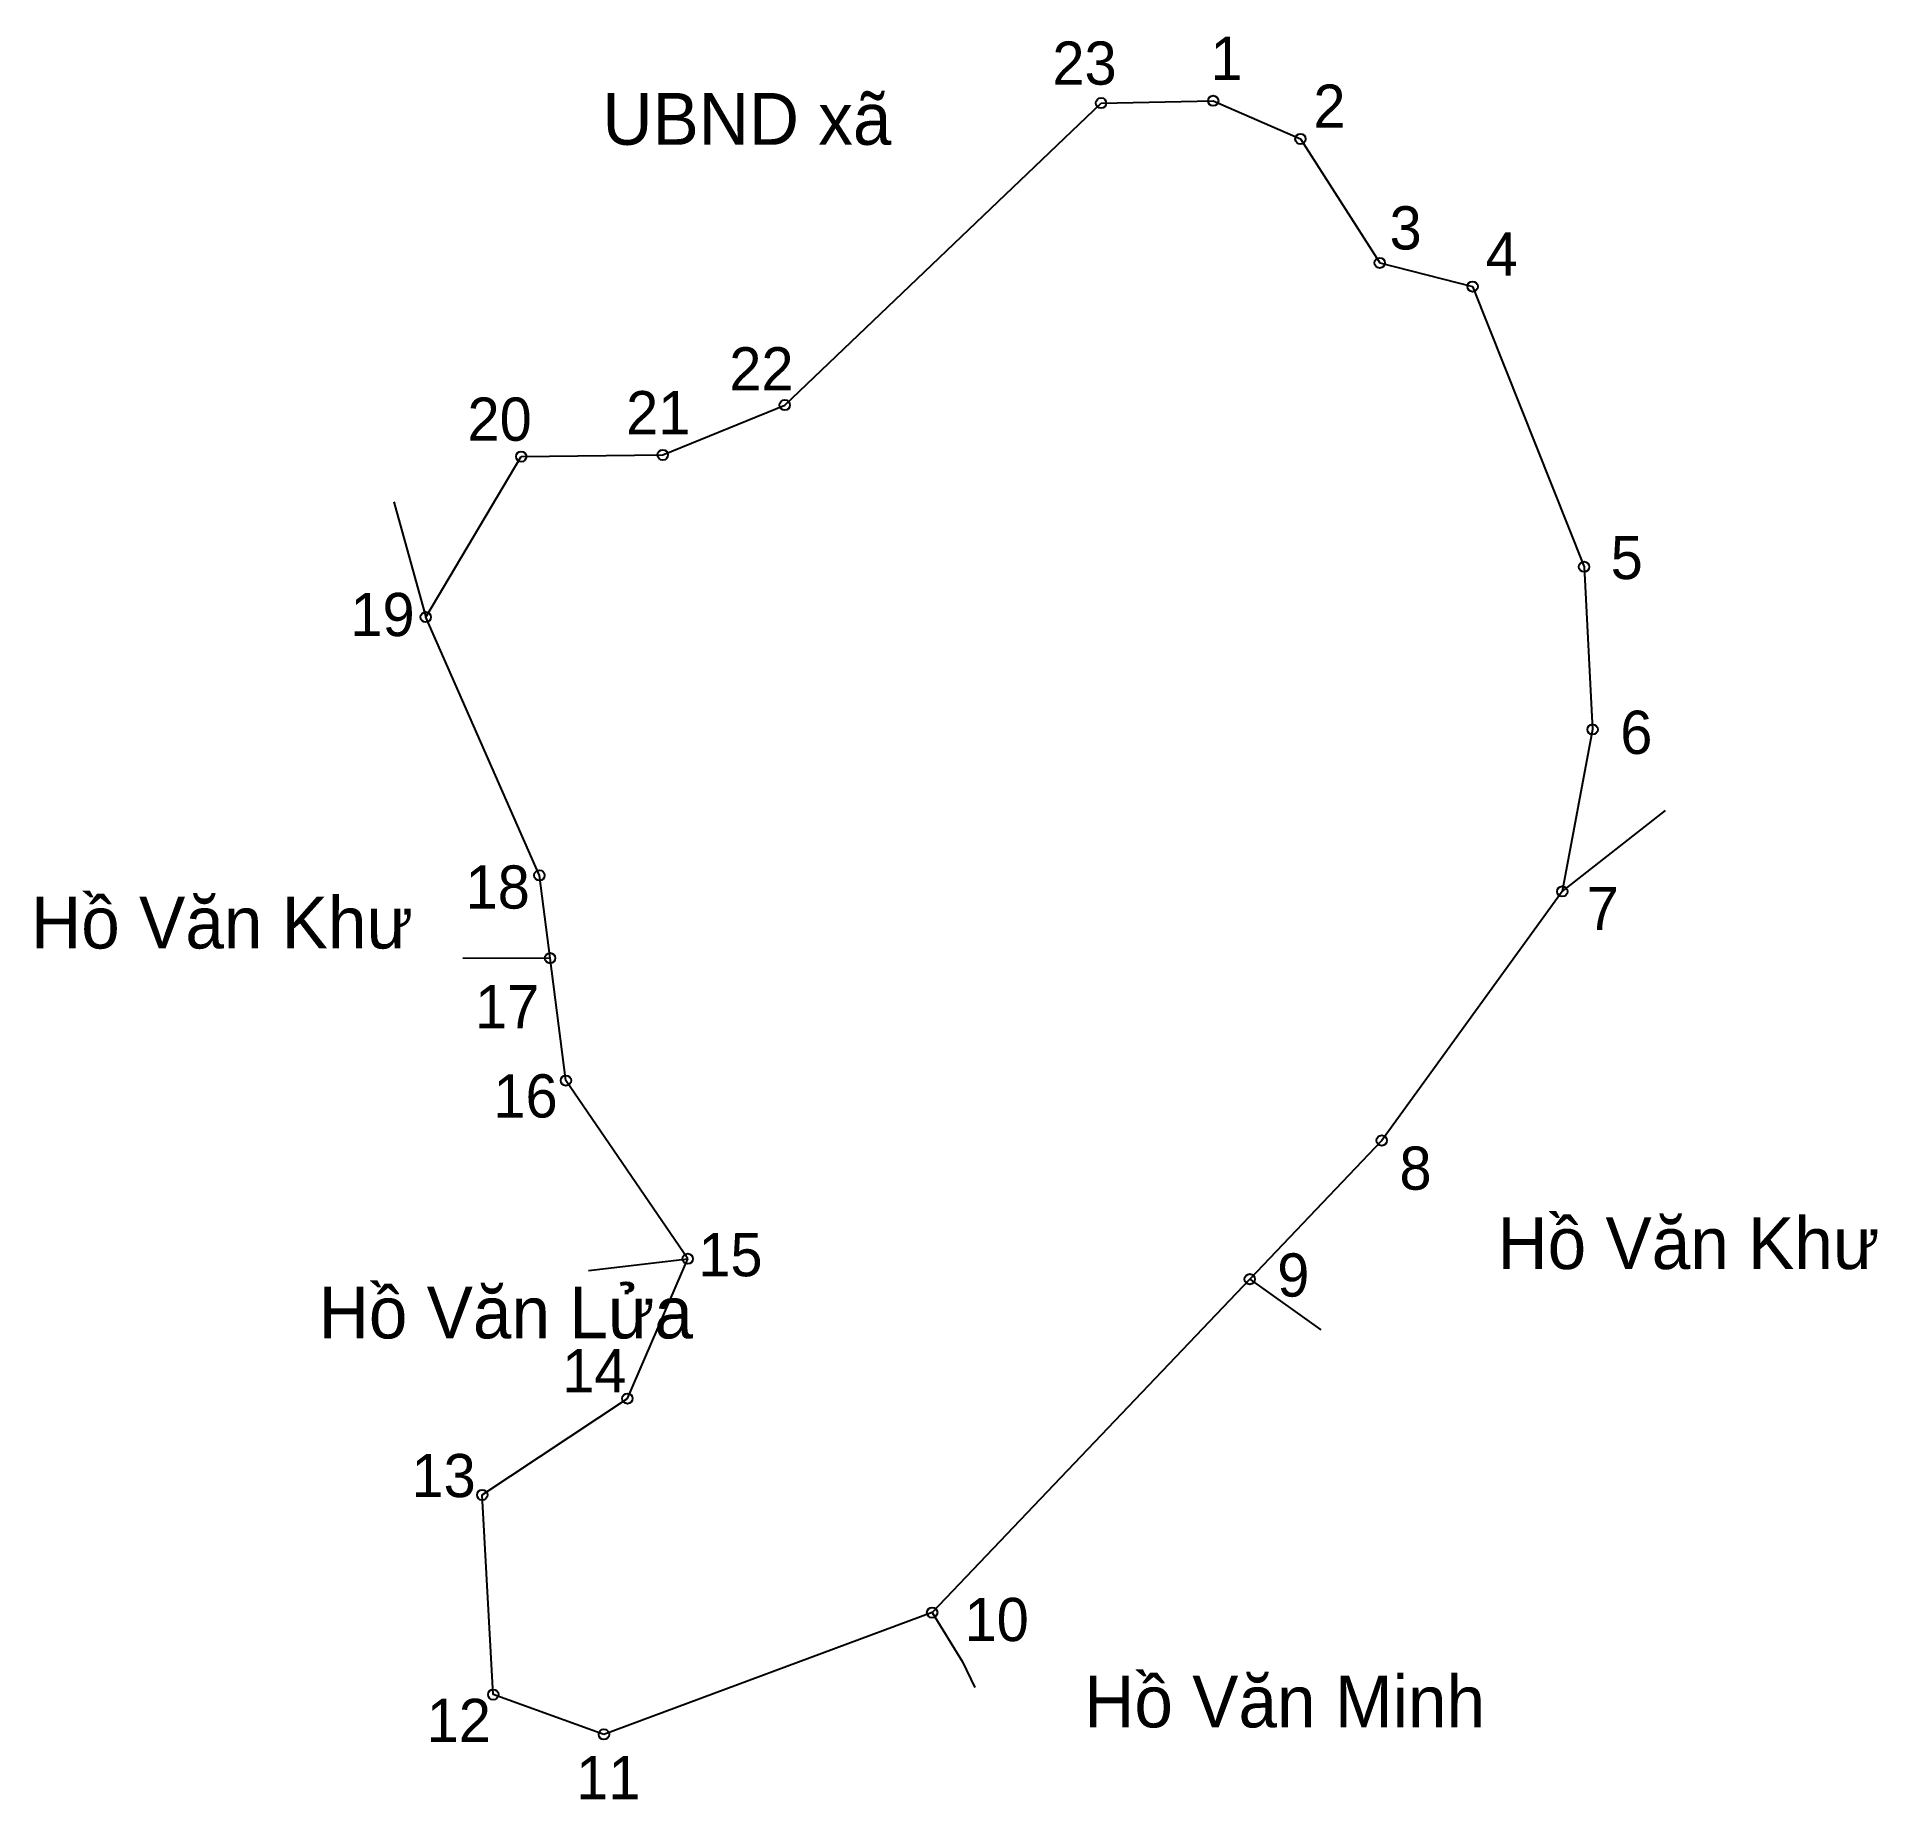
# Model space of a CAD drawing. Extents: x 547229 to 547504, y 1825525 to 1825789.
import ezdxf

# ---------------------------------------------------------------- set-up
doc = ezdxf.new("R2010")
doc.units = 0
for name, color, linetype in [('CanhThua', 7, 'Continuous'), ('MocDinhThua', 7, 'Continuous'), ('RauThua', 7, 'Continuous'), ('SoHieuDinhThua', 7, 'Continuous'), ('TenChuLanCan', 7, 'Continuous')]:
    doc.layers.add(name, color=color, linetype=linetype)

msp = doc.modelspace()

# ---------------------------------------------------------------- linework, layer by layer
at = {"layer": 'CanhThua'}
for p, q in [((547340.79, 1825734.2), (547388.16, 1825779.42)), ((547388.16, 1825779.42), (547404.95, 1825779.76)), ((547404.95, 1825779.76), (547418.02, 1825774.04)), ((547418.02, 1825774.04), (547429.88, 1825755.49)), ((547429.88, 1825755.49), (547443.79, 1825751.95)), ((547443.79, 1825751.95), (547460.48, 1825709.99)), ((547322.52, 1825726.73), (547340.79, 1825734.2)), ((547287.03, 1825702.45), (547301.33, 1825726.49)), ((547301.33, 1825726.49), (547322.52, 1825726.73)), ((547460.48, 1825709.99), (547461.76, 1825685.63)), ((547304.06, 1825663.79), (547287.03, 1825702.45)), ((547461.76, 1825685.63), (547457.23, 1825661.38)), ((547305.66, 1825651.39), (547304.06, 1825663.79)), ((547457.23, 1825661.38), (547430.18, 1825624.09)), ((547308.03, 1825633.07), (547305.66, 1825651.39)), ((547326.26, 1825606.38), (547308.03, 1825633.07)), ((547430.18, 1825624.09), (547410.42, 1825603.33)), ((547317.24, 1825585.46), (547326.26, 1825606.38)), ((547410.42, 1825603.33), (547362.87, 1825553.4)), ((547295.5, 1825571.03), (547317.24, 1825585.46)), ((547297.15, 1825541.13), (547295.5, 1825571.03)), ((547362.87, 1825553.4), (547313.72, 1825535.18)), ((547313.72, 1825535.18), (547297.15, 1825541.13))]:
    msp.add_line(p, q, dxfattribs=at)
at = {"layer": 'MocDinhThua'}
for centre in [(547388.16, 1825779.42), (547404.95, 1825779.76), (547418.02, 1825774.04), (547429.88, 1825755.49), (547443.79, 1825751.95), (547340.79, 1825734.2), (547301.33, 1825726.49), (547322.52, 1825726.73), (547460.48, 1825709.99), (547287.03, 1825702.45), (547461.76, 1825685.63), (547304.06, 1825663.79), (547457.23, 1825661.38), (547305.66, 1825651.39), (547308.03, 1825633.07), (547430.18, 1825624.09), (547326.26, 1825606.38), (547410.42, 1825603.33), (547317.24, 1825585.46), (547295.5, 1825571.03), (547362.87, 1825553.4), (547297.15, 1825541.13), (547313.72, 1825535.18)]:
    msp.add_circle(centre, 0.776, dxfattribs=at)
at = {"layer": 'RauThua'}
for p, q in [((547282.24, 1825719.71), (547287.03, 1825702.45)), ((547457.23, 1825661.38), (547472.66, 1825673.5)), ((547292.61, 1825651.43), (547305.66, 1825651.39)), ((547311.4, 1825604.62), (547326.26, 1825606.38)), ((547410.42, 1825603.33), (547421.07, 1825595.76)), ((547362.87, 1825553.4), (547367.4, 1825546.03)), ((547367.4, 1825546.03), (547369.24, 1825542.21))]:
    msp.add_line(p, q, dxfattribs=at)

# ---------------------------------------------------------------- texts
at = {"layer": 'SoHieuDinhThua'}
for s, p in [('1', (547404.54, 1825782.87)), ('23', (547380.87, 1825782.17)), ('2', (547419.95, 1825775.72)), ('3', (547431.36, 1825757.5)), ('4', (547445.76, 1825753.58)), ('22', (547332.49, 1825736.39)), ('20', (547293.29, 1825728.86)), ('21', (547317.04, 1825729.83)), ('5', (547464.47, 1825708.14)), ('19', (547275.75, 1825699.61)), ('6', (547465.91, 1825681.97)), ('18', (547293, 1825658.81)), ('7', (547460.87, 1825655.59)), ('17', (547294.42, 1825640.88)), ('16', (547297.17, 1825627.53)), ('8', (547432.84, 1825616.72)), ('15', (547327.85, 1825603.76)), ('9', (547414.54, 1825600.72)), ('14', (547307.47, 1825586.38)), ('13', (547284.9, 1825570.69)), ('10', (547367.72, 1825549.14)), ('12', (547287.17, 1825534.03)), ('11', (547309.56, 1825525.47))]:
    msp.add_text(s, height=6.47, dxfattribs=at).set_placement(p)
at = {"layer": 'TenChuLanCan'}
for s, height, p in [('UBND xã', 7.765, (547313.5, 1825773.17)), ('Hồ Văn Khư', 7.765, (547227.95, 1825652.84)), ('Hồ Văn Khư', 7.765, (547447.53, 1825604.84)), ('Hồ Văn Lửa', 7.765, (547271.02, 1825594.46)), ('Hồ Văn Minh', 7.7645, (547385.65, 1825536.22))]:
    msp.add_text(s, height=height, dxfattribs=at).set_placement(p)

doc.saveas('drawing.dxf')
